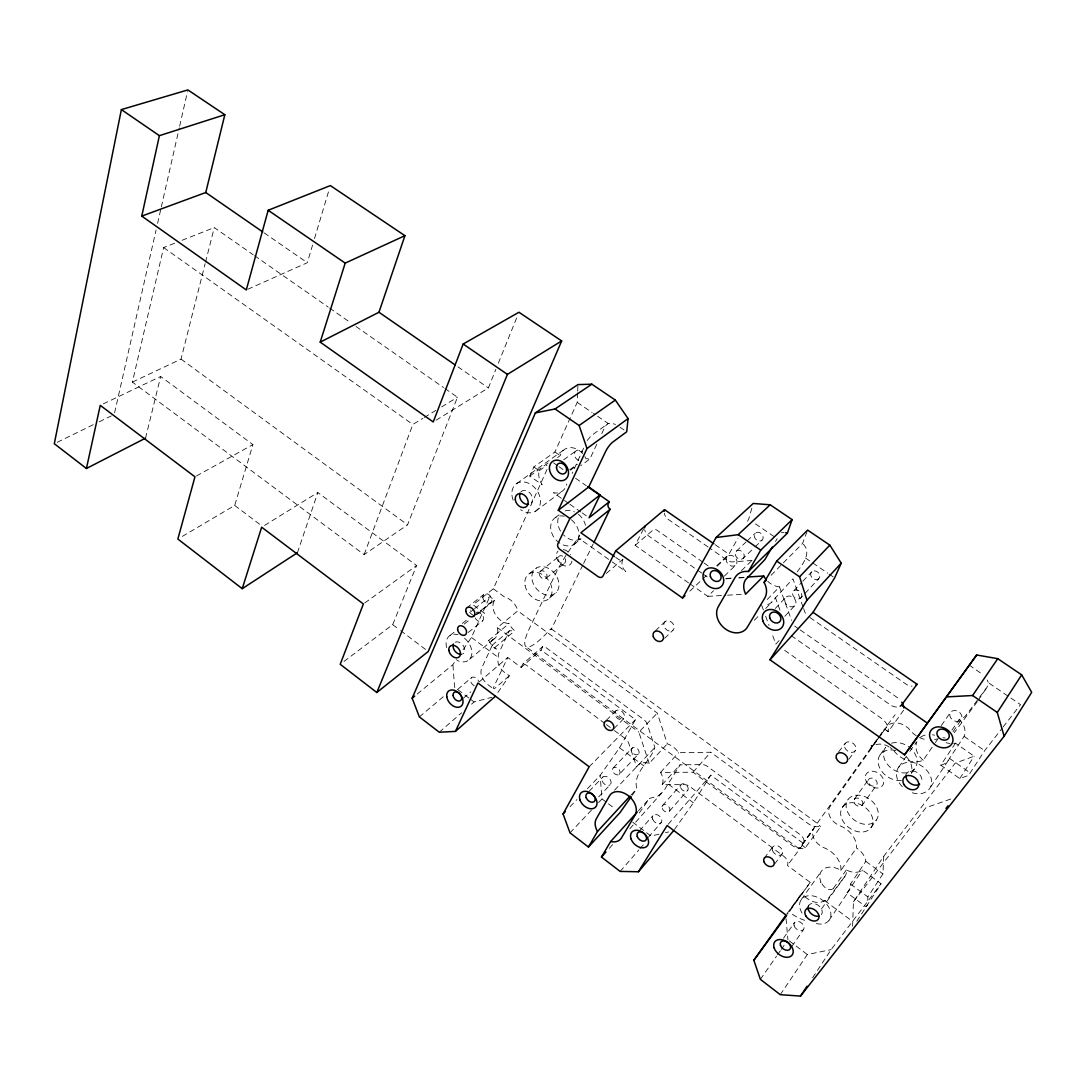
<?xml version="1.0" encoding="UTF-8"?>
<svg xmlns="http://www.w3.org/2000/svg" width="1086" height="1086" viewBox="0 0 1086 1086"><rect width="100%" height="100%" fill="white"/><g stroke="black" fill="none" stroke-linecap="round" stroke-linejoin="round"><path stroke-width="0.75" stroke-dasharray="5 3.75" d="M852.605 926.182L853.433 901.814L883.719 856.297L955.123 763.214L974.169 756.209L955.476 743.177A18 13.996 31.8 0 1 946.015 742.675M883.719 856.297L882.959 873.904L867.863 896.873L867.565 904.801L865.99 906.81L847.094 892.828A16.928 12.041 36.2 0 0 850.487 884.045L865.841 861.374A16.629 11.987 35.7 0 0 856.433 847.99A20.702 15.028 36.2 0 0 838.229 825.197L835.514 823.229A14.267 10.493 36.2 0 1 830.111 806.396L877.841 739.349M533.81 466.98L539.158 470.727A16.358 12.733 53.8 0 0 542.172 484.79L529.778 476.075L533.81 466.98L554.892 451.993L577.223 402.363L577.616 392.67M577.684 391.055L577.956 384.593M474.609 608.662L489.813 596.621L494.646 600.178A14.892 10.86 50.9 0 0 495.569 614.825A14.892 10.86 50.9 0 0 509.035 623.568A14.946 10.914 50.3 0 0 514.791 630.817L509.28 630.83L499.031 652.713A12.543 8.987 49.6 0 0 498.298 657.464C496.112 665.596 502.845 672.207 509.456 675.628L495.175 696.438M114.573 412.843L156.099 229.96M157.592 223.377L160.959 208.539M161.325 206.897L179.285 127.809M179.665 126.166L187.511 91.563M444.948 388.53L457.45 397.259L407.576 524.823L364.122 554.62L132.383 382.096L163.619 247.567L175.905 242.721M145.551 438.147L160.66 376.475L252.902 444.595L234.712 505.438L180.778 537.312M132.383 382.096L181.023 359.099L205.118 263.749M205.539 262.106L214.268 227.585L253.174 254.735M509.28 630.83L492.528 644.894L492.433 646.699L496.343 649.048L494.021 647.351A15.204 10.941 50.4 0 1 488.7 640.414A15.15 10.887 51 0 0 497.402 627.613L517.75 610.861L657.301 713.095L667.333 743.856A15.448 11.227 43 0 1 678.519 752.707L710.733 752.245L808.093 823.568A13.154 9.625 37.2 0 0 819.17 826.582L820.568 826.88L805.35 847.704A13.399 9.679 37.7 0 1 791.87 845.247L693.058 772.227L660.519 772.417A15.733 11.267 43.3 0 1 662.188 784.676L684.587 784.662A7.982 5.742 41.9 0 1 689.881 786.576L783.875 856.352A8.254 5.864 38.1 0 1 787.472 865.461L810.224 882.375L787.621 914.168M751.851 508.207L748.661 519.257L746.191 523.628M247.825 289.256L307.297 262.717L312.578 245.042M314.492 238.608L329.384 188.801M297.401 552.747L317.818 492.542L416.603 565.507L392.698 624.654L342.918 662.243M903.606 710.217L888.267 731.665L884.533 729.018L881.71 732.887M364.122 554.62L412.843 424.463L422.916 418.314M771.074 575.322L802.554 543.462L807.047 531.583M797.138 571.888C803.016 564.096 812.301 552.027 802.554 543.462M622.97 559.222L622.414 560.62A12.15 9.462 48.3 0 0 622.142 565.48L623.35 568.806L625.78 571.535L612.232 561.937M436.07 420.214L488.374 387.892L495.868 369.376M498.352 363.199L517.696 315.347M474.446 616.305L469.546 612.68L470.713 610.047M583.603 448.138L572.186 473.442M463.111 649.672L471.446 637.455L489.813 596.621M475.885 614.757A15.15 10.887 51 0 1 484.492 613.237L473.048 604.793L493.329 588.802L547.371 468.69M492.202 645.396L481.994 667.428C477.894 676.415 486.406 684.669 493.655 688.578M596.784 444.255L590.39 457.885A13.792 10.941 54.2 0 1 589.698 459.106L580.779 465.704M601.753 433.653L604.59 427.585A14.077 11.389 53.7 0 1 608.214 423.486L611.309 423.092L615.531 424.463M632.133 795.386L636.79 788.775C632.419 772.58 650.704 761.408 654.885 747.494L647.27 724.308A7.683 5.62 44.4 0 0 643.699 719.502L546.611 648.07A7.48 5.457 48.8 0 0 542.81 646.496L541.059 650.039L521.171 667.442L507.759 657.464L494.157 686.08A7.439 1.548 -53.3 0 0 495.773 687.574L509.456 675.628M688.578 582.87L635.134 545.321L644.202 527.633M579.625 535.344L578.376 537.923L610.889 560.973M521.171 667.442L522.909 663.858L542.81 646.496M582.856 564.991L551.036 629.758L551.186 628.74L549.991 629.663A51.381 10.67 -54 0 1 529.71 627.83L555.408 574.195A52.875 11.362 -54.5 0 1 578.363 537.841M583.603 563.485L593.214 543.896M587.39 788.735L600.124 775.513L619.549 747.792L635.459 719.624L541.059 650.039M716.719 565.738L728.923 554.199L737.978 538.181M775.513 541.452L777.142 538.67M803.056 607.033L792.943 578.811L773.789 599.662A17.39 13.955 42.4 0 1 764.666 605.241M629.826 828.754L664.062 790.364L679.605 765.752A15.448 11.227 43 0 0 680.094 764.815L702.275 764.612A7.846 5.729 41.6 0 1 707.502 766.458L800.124 834.618A8.104 5.851 37.7 0 1 803.654 843.591L787.472 865.461M674.46 829.487L693.397 802.812L710.773 775.132L803.654 843.591M804.672 920.29C801.047 919.299 785.694 912.647 790.527 909.104L801.441 893.751C807.305 899.48 816.428 905.751 824.641 900.593A13.846 9.774 36.7 0 0 828.632 897.918L844.908 876.28A14.037 10.046 36.3 0 0 846.306 869.927A16.629 11.987 35.7 0 0 862.447 870.09L881.058 883.746L856.08 922.394M587.146 440.482L591.3 435.635L608.214 423.486L593.39 413.386M955.476 743.177L940.761 765.168L959.78 778.553L968.563 775.39L984.663 750.67L1002.079 728.312M959.78 778.553L974.169 756.209M812.6 977.767L831.143 949.598L881.058 883.746M948.092 760.77L929.344 788.979M940.761 765.168A18.353 14.104 32.5 0 0 949.49 758.367L964.11 736.389A18 13.996 31.8 0 0 959.209 719.407A15.476 12.163 31.5 0 0 965.956 715.362L986.278 688.348A15.72 12.53 30.5 0 0 988.314 682.66L987.255 680.04M780.291 994.681L807.332 954.54L831.143 949.598M847.094 892.828L862.447 870.09M829.08 920.304L848.777 891.131M977.359 701.583L954.214 732.738M978.255 700.266L986.278 688.348M953.046 731.733L961.205 719.706A6.502 5.091 31.4 0 0 955.856 710.611A6.502 5.091 31.4 0 0 950.562 717.67A6.502 5.091 31.4 0 0 961.205 719.706M951.947 730.091L959.209 719.407M417.241 694.022L452.93 664.605L456.636 659.175M893.914 750.82A22.697 17.457 33.5 0 0 923.209 760.241L934.435 743.896M935.372 742.539L938.182 738.453M844.908 876.28L819.971 911.005M791.843 946.49L803.586 929.467M911.493 773.246L914.969 768.223M846.306 869.927L832.813 889.244M833.247 888.674C828.36 891.945 823.052 886.475 821.07 882.253L819.726 882.117A16.847 12.027 36.8 0 0 821.03 882.321A16.928 12.041 36.2 0 1 824.111 868.691A16.928 12.041 36.2 0 1 840.903 870.415L856.433 847.99M941.345 725.557L950.522 712.307M870.999 827.736A17.58 12.951 35.6 0 0 856.42 803.165A17.58 12.951 35.6 0 0 843.007 821.152A17.58 12.951 35.6 0 0 870.999 827.736L876.293 820.079A17.471 12.923 35.4 0 0 861.822 795.658A17.471 12.923 35.4 0 0 848.438 813.618A17.471 12.923 35.4 0 0 876.293 820.079M905.439 775.418L907.027 773.137A8.512 6.448 33.3 0 1 916.91 772.295A8.512 6.448 33.3 0 1 921.688 781.486M760.39 979.368L776.531 956.196M777.481 954.838L780.332 950.739M781.282 949.381L785.083 943.924M783.522 938.195L794.463 922.584M806.423 908.724L808.894 905.195M639.287 812.952L649.577 798.373L657.532 796.282L662.664 792.142M898.665 767.218L906.118 756.657M909.837 751.376L916.34 742.145M801.319 899.534L821.26 871.406M840.903 870.415A21.096 15.095 36.7 0 0 822.36 847.189L819.618 845.166A14.525 10.548 36.7 0 1 814.066 828.089L800.002 847.65L799.242 848.533L798.414 847.922A8.457 6.054 37.8 0 1 799.065 848.763L878.723 736.973M889.149 746.937A15.245 11.607 34.7 0 0 870.863 748.227L877.705 738.616M878.683 737.245L884.533 729.018M878.805 737.991L886.597 727.036A14.946 11.525 34.1 0 1 905.575 726.222L908.493 728.258A22.249 17.322 32.9 0 0 926.48 739.742M862.325 805.093A4.968 3.692 35.6 0 0 858.171 798.142A4.968 3.692 35.6 0 0 854.397 803.301A4.968 3.692 35.6 0 0 862.325 805.093L876.646 785.015A4.887 3.665 35.1 0 0 872.574 778.173A4.887 3.665 35.1 0 0 868.814 783.305A4.887 3.665 35.1 0 0 876.646 785.015M854.261 799.269L868.705 779.327M786.739 914.045L801.441 893.751M880.176 754.77L885.552 747.412M842.519 807.102L847.976 799.622M810.224 882.375L789.264 910.91M887.669 724.742L895.108 714.71M810.495 833.627L803.545 842.994M799.065 848.763L525.95 646.659M870.863 748.227L879.714 736.308M880.705 734.991L886.597 727.036M774.644 863.981L782.164 853.963M848.858 759.25L855.306 750.711M764.205 858.157L772.743 846.958M838.623 751.946L845.139 743.476M853.433 901.814L925.869 807.74L951.132 798.889M1003.111 726.996L1020.528 704.624L988.314 682.66M668.216 824.26L710.773 775.132M620.133 871.42L638.867 849.944M639.966 848.682L644.378 843.632M669.533 811.038L687.845 790.106M648.315 837.333L661.428 822.319M662.392 805.676L680.8 784.879M693.058 772.227L710.733 752.245M639.6 830.722L652.795 815.817M609.287 848.342L612.64 844.609M638.459 810.699L649.577 798.373M662.188 784.676L680.094 764.815M779.11 640.591L775.838 644.161L771.875 633.274M660.519 772.417L678.519 752.707M631.183 794.871L636.79 788.775M614.391 730.525L625.169 738.534A7.819 5.647 44.7 0 1 628.794 743.421L636.64 766.947A15.733 11.267 43.3 0 1 649.17 763.363L667.333 743.856M800.64 598.128A5.036 4.072 40.5 0 0 798.21 590.363A5.036 4.072 40.5 0 0 792.766 594.897A5.036 4.072 40.5 0 0 800.64 598.128L818.613 578.879A4.941 4.045 39.9 0 0 816.251 571.236A4.941 4.045 39.9 0 0 810.848 575.756A4.941 4.045 39.9 0 0 818.613 578.879M784.825 616.291L794.531 605.879A6.122 4.914 40.7 0 0 791.572 596.458A6.122 4.914 40.7 0 0 784.988 601.943A6.122 4.914 40.7 0 0 794.531 605.879M614.554 790.16L654.885 747.494M570.014 832.84L591.721 809.83M598.576 802.554L601.997 798.916L600.124 775.513M775.295 608.445L786.169 596.988M619.251 774.345A4.412 3.136 44.4 0 0 616.902 767.734A4.412 3.136 44.4 0 0 612.68 771.182A4.412 3.136 44.4 0 0 619.251 774.345L638.269 754.281A4.33 3.122 44.2 0 0 635.989 747.765A4.33 3.122 44.2 0 0 631.78 751.213A4.33 3.122 44.2 0 0 638.269 754.281M793.757 590.811L801.753 582.367M802.893 581.159L811.853 571.711M598.725 796.839L610.074 784.852A5.335 3.76 44.6 0 0 607.223 776.87A5.335 3.76 44.6 0 0 602.16 780.997A5.335 3.76 44.6 0 0 610.074 784.852M754.39 620.242L760.051 614.364M765.698 608.472L772.119 601.807M613.305 767.829L632.419 747.901M589.182 791.246L602.879 776.979M570.014 806.749L576.965 799.54M649.17 763.363L638.853 732.154L657.301 713.095M767.245 599.513L779.476 586.861A17.05 13.846 42 0 1 767.734 581.336M589.169 766.784L635.459 719.624M613.943 728.57L623.445 719.013A5.593 4.072 45.3 0 0 620.473 710.543A5.593 4.072 45.3 0 0 615.097 715.131A5.593 4.072 45.3 0 0 623.445 719.013M606.341 720.276L615.884 710.787M741.507 570.612L751.974 560.403M664.646 638.296L672.967 630.233A5.851 4.507 45.4 0 0 669.94 621.192A5.851 4.507 45.4 0 0 664.089 626.378A5.851 4.507 45.4 0 0 672.967 630.233M689.949 583.834L707.76 596.35L713.543 590.757M724.348 576.096L735.711 565.141A6 4.846 44.5 0 0 732.683 555.774A6 4.846 44.5 0 0 726.425 561.353A6 4.846 44.5 0 0 735.711 565.141M743.109 558.421A4.955 4.005 44.3 0 0 740.638 550.683A4.955 4.005 44.3 0 0 735.453 555.313A4.955 4.005 44.3 0 0 743.109 558.421L752.666 549.204M755.014 546.95L762.033 540.176A4.86 3.977 43.8 0 0 759.63 532.574A4.86 3.977 43.8 0 0 754.485 537.163A4.86 3.977 43.8 0 0 762.033 540.176M655.415 630.79L664.999 621.654M736.335 551.199L745.96 542.063M747.141 540.95L755.381 533.104M717.181 566.145L727.498 556.385M689.881 591.123L708.181 573.815M439.26 732.208L461.631 712.769M471.582 704.122L474.066 701.963L491.917 697.28M479.184 681.927L507.759 657.464M606.3 573.462L622.522 559.561M463.355 698.23L470.795 691.85M457.6 689.461L471.31 677.84M419.359 716.896L445.776 694.619M494.741 647.623L514.791 630.817M549.462 598.087L556.385 592.304M469.6 659.243L495.42 637.808L491.252 641.215L493.153 639.668M488.7 640.414L509.035 623.568M546.217 578.132L564.842 562.942M468.324 632.419L482.659 620.825M540.122 571.507L558.828 556.439M574.046 544.425L581.01 538.819A16.276 12.57 51.6 0 1 563.485 534.882M450.106 635.419L456.554 630.247M464.279 624.056L470.727 618.884M529.357 573.652L536.403 568.019M462.378 623.418L468.935 618.192M473.958 616.047L490.953 602.472M476.971 614.296L494.646 600.178M469.546 612.68L473.347 609.667M466.6 607.997L483.704 594.544M635.134 545.321L653.351 529.764A2.932 1.697 27.1 0 1 657.057 530.253L702.723 562.059M555.489 517.506L559.032 514.791M535.574 511.18L562.073 491.32M569.688 469.804L577.358 464.17M570.449 470.197L575.634 466.383M364.733 602.988L416.603 565.507M563.634 459.812L576.49 450.514M529.778 476.075L548.213 462.88M539.158 470.727L547.045 465.079M557.552 457.545L560.172 455.658A16.059 12.665 53.9 0 1 572.078 447.704A16.059 12.665 53.9 0 1 586.006 458.74A16.114 12.747 52.9 0 1 589.698 459.106M516.569 483.623L565.087 449.02M264.55 525.42L317.818 492.542M424.355 417.445L435.866 410.413M441.622 406.911L457.45 397.259M196.403 476.021L252.902 444.595M57.3 442.26L93.233 424.721M99.22 421.802L111.206 415.952M103.279 403.897L160.66 376.475M182.041 240.305L214.268 227.585M659.039 834.184L650.989 836.057L632.744 822.224M665.474 832.69L668.691 831.944M781.391 532.683L784.106 532.507M752.041 560.471L732.711 561.883A8.376 6.774 44.7 0 1 727.213 560.24L709.429 547.928M726.262 578.444L732.778 578.01M739.294 577.589L744.182 577.263M725.611 578.852L732.127 578.431M738.643 577.996L743.53 577.671M707.76 596.35L725.896 595.277M727.539 595.182L745.675 594.123M945.173 737.991L942.933 737.788M872.058 746.136L871.162 745.512L872.411 745.648M932.467 734.801L934.612 735.181M886.325 730.457L888.267 731.665A14.294 11.036 35.2 0 0 881.398 718.308L782.694 648.98M801.902 845.179L805.35 847.704M619.957 427.178L624.002 429.934M969.146 664.971L982.477 674.379M577.223 402.363L592.046 412.463M755.449 523.873L775.784 537.746M805.54 558.041L827.722 573.164M829.107 574.1L833.261 576.938M264.169 232.906L307.297 262.717M457.898 366.837L488.374 387.892M715.226 544.724L728.923 554.199M708.058 546.977L668.392 519.502A8.254 6.638 48.6 0 1 664.279 513.149M809.912 617.527L906.226 684.248A8.905 7.059 33.7 0 0 912.077 686.162M554.892 451.993L560.172 455.658M964.11 736.389L984.663 750.67M704.108 563.023L708.262 565.915M794.667 626.079L798.821 628.97M800.206 629.934L897.117 697.429A14.023 10.955 34.5 0 1 899.697 699.615M553.548 462.894L557.62 465.731M558.978 466.681L563.05 469.519M575.553 478.234L586.345 485.754M254.558 255.712L328.216 307.094M329.601 308.057L350.452 322.596M356.004 326.479L443.55 387.553M701.692 573.055L648.912 536.172A8.403 6.679 48.8 0 1 644.704 529.696M703.076 574.019L708.629 577.901M791.246 635.636L890.561 705.031A9.082 7.113 34.4 0 0 898.434 706.81M949.49 758.367L970.409 773.028M568.521 503.334L553.466 492.745A16.358 12.733 53.8 0 0 566.688 484.044M569.892 504.298L580.847 511.995M582.218 512.959L589.06 517.778M890.099 747.562L892.068 748.96M615.708 557.403L618.382 559.304A4.168 3.244 49.1 0 0 622.93 559.181M163.619 247.567L412.843 424.463M494.021 647.351L495.474 648.396M551.186 628.74L817.364 823.378L820.554 826.704M181.023 359.099L407.576 524.823M493.329 588.802L504.637 597.069A14.892 10.86 50.9 0 1 517.75 610.861M865.841 861.374L882.959 873.904M850.487 884.045L867.863 896.873M497.402 627.613L638.853 732.154M604.943 723.52L526.764 665.474A7.616 5.471 49 0 0 522.909 663.858M606.3 724.525L613.033 729.534M471.446 637.455L498.298 657.464M619.549 747.792L644.039 766.037M668.419 784.214L693.397 802.812M824.641 900.593L852.035 921.009M234.712 505.438L261.387 525.57M392.698 624.654L399.281 629.622M400.598 630.627L425.617 649.496M468.867 698.027L454.586 687.194L452.93 664.605M470.17 699.004L474.066 701.963M601.997 798.916L607.155 802.825M608.431 803.803L614.88 808.676M789.223 940.815L807.332 954.54M761.68 605.269L763.377 609.938M765.644 616.169L769.037 625.495M775.268 597.205L780.454 611.554M779.476 586.861L791.558 620.337M803.613 608.608L804.74 611.744A8.593 6.923 39.4 0 0 806.925 615.205M786.047 918.661L787.934 939.838M571.983 561.095A9.082 6.923 50.8 0 1 561.095 564.258A9.082 6.923 50.8 0 1 558.028 551.118M563.281 549.557A9.082 6.923 50.8 0 1 570.517 554.729M560.525 531.081A16.276 12.57 51.6 0 1 558.883 516.325M565.168 510.895A16.276 12.57 51.6 0 1 574.399 511.818M578.404 514.275A16.276 12.57 51.6 0 1 585.49 525.23M872.234 745.878A9.041 6.937 35.2 0 1 871.162 745.512M578.729 460.491A5.797 4.588 54 0 1 574.874 452.265A5.797 4.588 54 0 1 582.639 452.075M474.27 685.741A5.145 3.611 50 0 1 471.31 677.84A5.145 3.611 50 0 1 478.736 681.356M476.292 612.382A5.335 3.842 51.4 0 1 482.822 615.626A5.335 3.842 51.4 0 1 481.207 621.613A5.335 3.842 51.4 0 1 474.962 617.323M901.407 780.345A18.136 13.779 34.2 0 1 878.37 763.906A18.136 13.779 34.2 0 1 895.855 750.589M906.24 756.67A18.136 13.779 34.2 0 1 911.235 773.028M808.255 906.498A7.846 5.484 36.8 0 1 817.622 904.923A7.846 5.484 36.8 0 1 821.45 914.602M802.025 913.082A17.335 12.109 36.8 0 1 809.667 895.665A17.335 12.109 36.8 0 1 830.709 912.335A17.335 12.109 36.8 0 1 814.649 923.073M902.303 786.698A18.815 14.24 33.3 0 1 906.24 762.589A18.815 14.24 33.3 0 1 931.557 780.63A18.815 14.24 33.3 0 1 909.077 791.518M923.209 760.241A18.353 14.104 32.5 0 1 916.869 741.819M920.657 737.136A18.353 14.104 32.5 0 1 926.725 734.801M520.954 491.877A7.575 5.797 53.8 0 1 530.036 493.098A7.575 5.797 53.8 0 1 531.203 502.954M455.251 642.193A7.005 4.941 51.1 0 1 463.478 646.007A7.005 4.941 51.1 0 1 462.555 654.016M891.525 743.218A18.028 13.751 34 0 1 916.978 759.603A18.028 13.751 34 0 1 895.366 770.734A18.028 13.751 34 0 1 887.696 745.186M937.028 738.928A22.249 17.322 32.9 0 1 934.584 739.634M571.385 519.76A16.371 12.584 51.6 0 1 574.413 544.195A16.371 12.584 51.6 0 1 551.756 533.036A16.371 12.584 51.6 0 1 564.177 516.217M513.149 500.089A16.738 12.801 53.8 0 1 523.941 481.953A16.738 12.801 53.8 0 1 540.339 503.035A16.738 12.801 53.8 0 1 520.601 509.673M464.523 638.215A15.476 10.914 51.1 0 1 471.31 656.27A15.476 10.914 51.1 0 1 457.016 660.315M446.658 647.623A15.476 10.914 51.1 0 1 457.912 634.658M532.086 579.68A15.815 11.851 50.7 0 0 554.322 593.974A15.815 11.851 50.7 0 0 549.869 569.213A15.815 11.851 50.7 0 0 532.086 579.68M794.137 925.815A5.715 3.95 37.2 0 0 802.812 930.159A5.715 3.95 37.2 0 0 800.138 922.082A5.715 3.95 37.2 0 0 794.137 925.815M652.632 819.075A5.43 3.815 42.5 0 0 660.75 823.066A5.43 3.815 42.5 0 0 657.953 815.057A5.43 3.815 42.5 0 0 652.632 819.075M772.431 850.406A5.864 4.195 38.3 0 0 781.391 854.723A5.864 4.195 38.3 0 0 778.581 846.225A5.864 4.195 38.3 0 0 772.431 850.406M844.704 747.263A6.244 4.751 36.2 0 0 854.424 751.593A6.244 4.751 36.2 0 0 851.546 742.39A6.244 4.751 36.2 0 0 844.704 747.263M482.849 597.694A5.389 3.91 51.7 0 0 490.125 603.069A5.389 3.91 51.7 0 0 489.039 594.748A5.389 3.91 51.7 0 0 482.849 597.694M662.243 808.391A4.48 3.177 42.4 0 0 668.976 811.649A4.48 3.177 42.4 0 0 666.668 805.025A4.48 3.177 42.4 0 0 662.243 808.391M539.335 574.168A4.507 3.38 50.9 0 0 545.498 578.634A4.507 3.38 50.9 0 0 544.683 571.63A4.507 3.38 50.9 0 0 539.335 574.168M680.65 787.554A4.398 3.177 42 0 0 687.289 790.73A4.398 3.177 42 0 0 685.035 784.187A4.398 3.177 42 0 0 680.65 787.554M866.587 781.974A10.018 7.534 35 0 0 882.633 785.477A10.018 7.534 35 0 0 874.311 771.454A10.018 7.534 35 0 0 866.587 781.974M558.041 559.073A4.439 3.367 50.8 0 0 564.123 563.444A4.439 3.367 50.8 0 0 563.362 556.521A4.439 3.367 50.8 0 0 558.041 559.073M525.067 585.354A15.91 11.865 50.7 0 0 547.398 599.757A15.91 11.865 50.7 0 0 542.878 574.874A15.91 11.865 50.7 0 0 525.067 585.354"/><path stroke-width="1.5" d="M495.175 696.438L455.414 731.407L439.26 732.208L419.359 716.896L412.151 698.217L535.371 412.897L577.956 384.593L591.856 384.2L615.328 400.069L628.075 418.599L626.703 431.78L612.68 442.151A8.43 1.968 -55.4 0 0 605.567 451.545L588.734 486.99L558.272 510.271L569.879 518.47L600.096 494.917L588.734 486.99M224.829 114.722L159.398 135.669L141.764 216.1L205.756 192.521L224.829 114.722L187.892 89.921L121.374 109.591L54.3 443.712L86.418 468.487L145.551 438.147M86.418 468.487L100.265 405.336L194.951 476.822L177.86 539.036L242.232 588.68L297.401 552.747M242.232 588.68L261.672 527.199L363.376 603.965L340.217 664.279L376.815 692.501L428.251 651.491L561.666 340.95L518.945 312.252L463.165 344.018L433.233 421.965L320.207 342.131L378.96 312.252L404.929 235.676L330.348 185.597L268.174 210.277L246.291 289.935L141.764 216.1M320.207 342.131L345.199 263.111L404.929 235.676M785.762 915.389L753.833 960.255L760.39 979.368L780.291 994.681L800.545 996.079L1004.116 736.227L1031.7 692.325L1021.682 674.854L997.749 658.673L976.667 654.994L904.557 754.851L769.988 659.799L813.02 612.328L834.659 577.888L841.229 563.159L829.853 545.145L807.604 530.09L776.707 561.082L764.082 582.408A18.15 14.539 42.9 0 1 764.734 598.115L747.344 627.206A17.878 14.091 43 0 1 725.652 629.161A17.878 14.091 43 0 1 718.253 606.762L735.073 577.508A18.15 14.539 42.9 0 1 748.349 571.521L787.377 533.145L792.115 519.624L770.178 504.786L753.222 503.47L716.054 537.529L682.551 598.047L615.708 550.833L602.974 576.055A4.249 3.258 49.2 0 1 598.06 576.625L559.765 549.285A4.208 3.217 51.2 0 1 557.865 543.882L569.879 518.47M376.815 692.501L507.433 374.385L561.666 340.95M455.414 731.407L477.935 682.985L589.169 766.784L563.064 813.957L570.014 832.84L588.449 847.026L620.025 812.586L631.197 796.717M558.272 510.271L586.997 448.504L628.075 418.599M600.096 494.917L589.06 517.778L609.287 501.759L587.689 486.691M609.287 501.759L608.228 503.904A4.032 3.177 51 0 0 610.006 509.103L593.961 542.403M588.449 847.026L597.504 831.442L630.056 796.092M748.349 571.521L760.757 550.14L792.115 519.624M772.255 547.018L764.924 559.534L745.363 579.938A17.39 13.955 42.4 0 0 745.675 594.123L763.73 575.974A17.05 13.846 42 0 0 765.494 578.797M673.51 830.817L638.419 871.746L620.133 871.42L601.468 857.044L610.658 841.514L637.346 811.934M638.419 871.746L667.116 825.509L786.631 915.552L753.833 960.255M769.988 659.799L806.952 600.232L841.229 563.159M1004.116 736.227L997.287 712.457L1021.682 674.854M800.545 996.079L807.034 986.224M947.073 696.886L972.594 695.515L997.749 658.673M904.557 754.851L976.667 654.994M900.145 706.158A9.082 7.113 34.4 0 0 901.543 705.113L917.059 684.248L813.02 612.328M945.974 808.391L948.051 805.744M601.468 857.044L605.934 852.076M806.952 600.232L799.595 576.802L829.853 545.145M563.064 813.957L565.385 811.554M764.082 582.408L766.404 580.046M682.551 598.047L684.995 595.739M716.054 537.529L738.208 534.665L770.178 504.786M615.708 550.833L664.537 509.673L713.855 543.774M412.151 698.217L414.689 696.112M610.237 509.266L580.874 532.751L614.364 556.453M535.371 412.897L555.041 408.974L579.123 425.495L615.328 400.069M555.041 408.974L591.856 384.2M747.439 577.046L763.73 575.974M785.68 532.724L787.377 533.145M121.374 109.591L159.398 135.669M268.174 210.277L345.199 263.111M463.165 344.018L507.433 374.385M738.208 534.665L760.757 550.14M776.707 561.082L799.595 576.802M972.594 695.515L997.287 712.457M205.756 192.521L262.785 231.942M378.96 312.252L455.129 364.923M901.543 705.113L927.132 722.95M579.123 425.495L586.997 448.504M901.747 702.194A14.023 10.955 34.5 0 1 903.878 707.923M818.966 916.163A7.846 5.484 36.8 0 1 808.093 908.018M919.666 784.16A8.512 6.448 33.3 0 1 911.045 783.807A8.512 6.448 33.3 0 1 906.036 776.381M917.059 684.248A8.905 7.059 33.7 0 1 915.674 685.293M644.609 527.877A8.403 6.679 48.8 0 1 644.948 526.194M664.198 511.343A8.254 6.638 48.6 0 1 664.537 509.673M610.658 841.514A15.923 10.996 43.8 0 0 621.45 837.944L635.052 815.165A16.141 11.308 43.8 0 0 628.102 795.549A16.141 11.308 43.8 0 0 609.49 795.834L596.309 818.763A15.923 10.996 43.8 0 0 597.504 831.442M528.529 504.352A7.575 5.797 53.8 0 1 521.497 500.945A7.575 5.797 53.8 0 1 520.099 493.18M461.251 654.356A7.005 4.941 51.1 0 1 454.871 650.935A7.005 4.941 51.1 0 1 453.473 644.025M653.31 636.681A5.919 4.52 45.6 0 0 662.27 640.604A5.919 4.52 45.6 0 0 659.175 631.482A5.919 4.52 45.6 0 0 653.31 636.681M604.359 725.828A5.647 4.086 45.4 0 0 612.762 729.765A5.647 4.086 45.4 0 0 609.748 721.226A5.647 4.086 45.4 0 0 604.359 725.828M780.467 945.349A5.797 3.95 37.6 0 0 789.25 949.816A5.797 3.95 37.6 0 0 786.522 941.63A5.797 3.95 37.6 0 0 780.467 945.349M556.494 467.917A5.878 4.602 54 0 0 564.571 473.577A5.878 4.602 54 0 0 563.566 464.156A5.878 4.602 54 0 0 556.494 467.917M586.182 797.681A5.416 3.774 44.8 0 0 594.178 801.631A5.416 3.774 44.8 0 0 591.273 793.554A5.416 3.774 44.8 0 0 586.182 797.681M769.77 618.029A6.217 4.955 41.1 0 0 779.422 622.074A6.217 4.955 41.1 0 0 776.395 612.531A6.217 4.955 41.1 0 0 769.77 618.029M710.407 576.585A6.109 4.873 44.8 0 0 719.801 580.467A6.109 4.873 44.8 0 0 716.706 570.965A6.109 4.873 44.8 0 0 710.407 576.585M637.251 836.491A5.511 3.828 42.8 0 0 645.451 840.578A5.511 3.828 42.8 0 0 642.586 832.473A5.511 3.828 42.8 0 0 637.251 836.491M453.079 695.542A5.226 3.611 50 0 0 460.084 700.877A5.226 3.611 50 0 0 458.957 693.031A5.226 3.611 50 0 0 453.079 695.542M937.72 736.294A6.611 5.118 32 0 0 948.512 738.426A6.611 5.118 32 0 0 943.069 729.195A6.611 5.118 32 0 0 937.72 736.294M774.155 947.942A10.914 7.426 37.6 0 0 790.662 956.372A10.914 7.426 37.6 0 0 785.545 940.992A10.914 7.426 37.6 0 0 774.155 947.942M549.462 469.206A11.064 8.661 54 0 0 564.639 479.903A11.064 8.661 54 0 0 562.765 462.188A11.064 8.661 54 0 0 549.462 469.206M580.046 800.124A10.195 7.086 44.8 0 0 595.074 807.577A10.195 7.086 44.8 0 0 589.63 792.4A10.195 7.086 44.8 0 0 580.046 800.124M762.806 620.744A11.702 9.299 41.2 0 0 780.956 628.414A11.702 9.299 41.2 0 0 775.282 610.454A11.702 9.299 41.2 0 0 762.806 620.744M763.892 861.605A5.919 4.208 38.5 0 0 772.92 866.004A5.919 4.208 38.5 0 0 770.069 857.451A5.919 4.208 38.5 0 0 763.892 861.605M836.329 758.177A6.299 4.765 36.4 0 0 846.13 762.576A6.299 4.765 36.4 0 0 843.211 753.304A6.299 4.765 36.4 0 0 836.329 758.177M465.758 611.174A5.457 3.923 51.7 0 0 473.116 616.644A5.457 3.923 51.7 0 0 471.976 608.228A5.457 3.923 51.7 0 0 465.758 611.174M457.613 629.663A5.403 3.842 51.4 0 0 464.889 635.106A5.403 3.842 51.4 0 0 463.736 626.826A5.403 3.842 51.4 0 0 457.613 629.663M515.28 499.696A7.616 5.797 53.8 0 0 525.638 507.094A7.616 5.797 53.8 0 0 524.212 495.012A7.616 5.797 53.8 0 0 515.28 499.696M903.986 784.621A8.552 6.448 33.5 0 0 917.792 787.608A8.552 6.448 33.5 0 0 910.733 775.689A8.552 6.448 33.5 0 0 903.986 784.621M448.857 650.405A7.032 4.941 51.1 0 0 458.306 657.519A7.032 4.941 51.1 0 0 456.785 646.822A7.032 4.941 51.1 0 0 448.857 650.405M805.907 916.027A7.873 5.484 36.9 0 0 818.206 919.353A7.873 5.484 36.9 0 0 811.636 908.453A7.873 5.484 36.9 0 0 805.907 916.027M703.511 579.259A11.484 9.15 44.8 0 0 721.158 586.63A11.484 9.15 44.8 0 0 715.362 568.752A11.484 9.15 44.8 0 0 703.511 579.259M631.075 838.976A10.358 7.181 42.8 0 0 646.482 846.686A10.358 7.181 42.8 0 0 641.12 831.455A10.358 7.181 42.8 0 0 631.075 838.976M446.78 696.832A9.828 6.774 50 0 0 459.948 706.905A9.828 6.774 50 0 0 457.858 692.162A9.828 6.774 50 0 0 446.78 696.832M931.15 740.421A12.435 9.625 32.1 0 0 951.445 744.48A12.435 9.625 32.1 0 0 941.223 727.104A12.435 9.625 32.1 0 0 931.15 740.421"/></g></svg>
